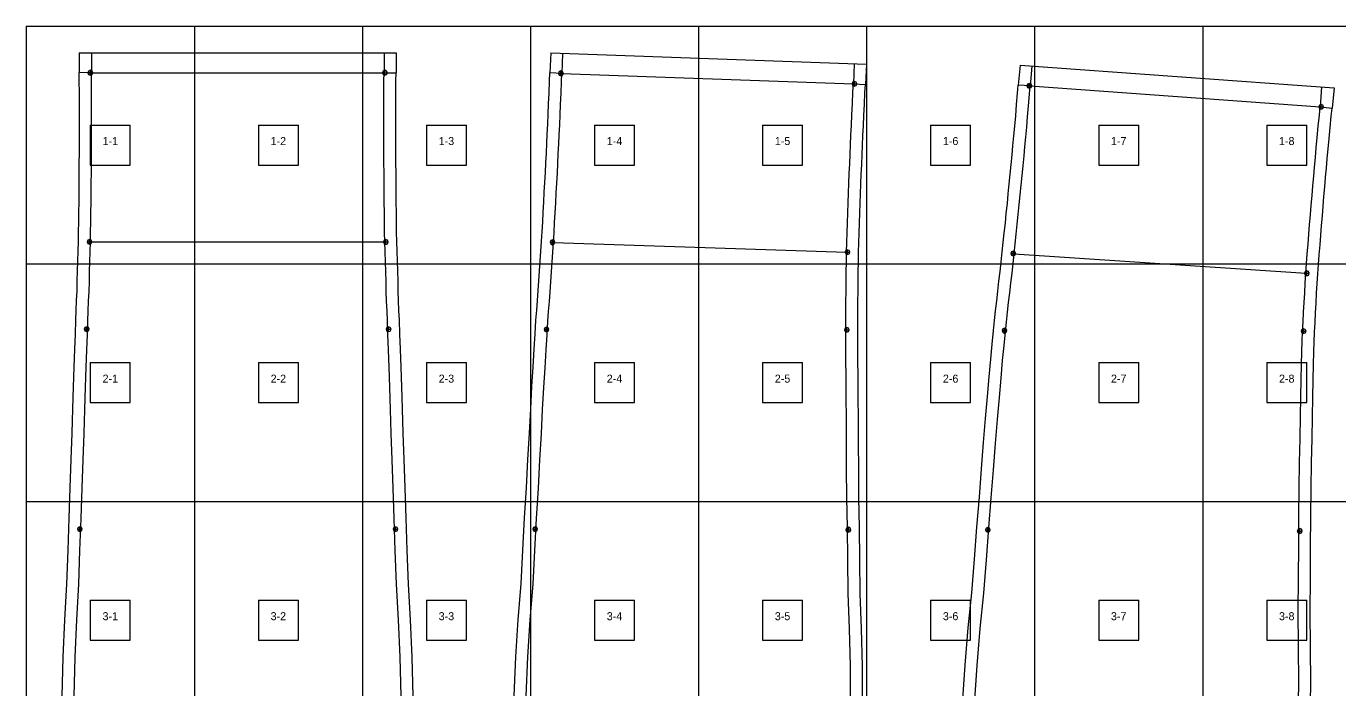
# Model space of a CAD drawing. Header units: metres. Extents: x 0 to 3990, y -3267 to 0.
# Drawn here: x 0 to 1641, y -829 to 0 of the extents above; entities that cross this region are included whole.
import ezdxf
from ezdxf.enums import TextEntityAlignment as Align

# ---------------------------------------------------------------- set-up
doc = ezdxf.new("R2010")
doc.units = ezdxf.units.M
doc.layers.add('default', color=7, linetype='Continuous')
doc.layers.add('TEXTLAYER', color=7, linetype='Continuous')

msp = doc.modelspace()

# ---------------------------------------------------------------- linework, layer by layer
at = {"color": 9}
for p, q in [((0, 0), (210, 0)), ((0, 0), (0, -297)), ((210, 0), (210, -297)), ((210, 0), (420, 0)), ((210, 0), (210, -297)), ((420, 0), (420, -297)), ((420, 0), (630, 0)), ((420, 0), (420, -297)), ((630, 0), (630, -297)), ((630, 0), (840, 0)), ((630, 0), (630, -297)), ((840, 0), (840, -297)), ((840, 0), (1050, 0)), ((840, 0), (840, -297)), ((1050, 0), (1050, -297)), ((1050, 0), (1260, 0)), ((1050, 0), (1050, -297)), ((1260, 0), (1260, -297)), ((1260, 0), (1470, 0)), ((1260, 0), (1260, -297)), ((1470, 0), (1470, -297)), ((1470, 0), (1680, 0)), ((1470, 0), (1470, -297)), ((80, -123.5), (130, -123.5)), ((80, -123.5), (80, -173.5)), ((130, -173.5), (130, -123.5)), ((290, -123.5), (340, -123.5)), ((290, -123.5), (290, -173.5)), ((340, -173.5), (340, -123.5)), ((500, -123.5), (550, -123.5)), ((500, -123.5), (500, -173.5)), ((550, -173.5), (550, -123.5)), ((710, -123.5), (760, -123.5)), ((710, -123.5), (710, -173.5)), ((760, -173.5), (760, -123.5)), ((920, -123.5), (970, -123.5)), ((920, -123.5), (920, -173.5)), ((970, -173.5), (970, -123.5)), ((1130, -123.5), (1180, -123.5)), ((1130, -123.5), (1130, -173.5)), ((1180, -173.5), (1180, -123.5)), ((1340, -123.5), (1390, -123.5)), ((1340, -123.5), (1340, -173.5)), ((1390, -173.5), (1390, -123.5)), ((1550, -123.5), (1600, -123.5)), ((1550, -123.5), (1550, -173.5)), ((1600, -173.5), (1600, -123.5)), ((80, -173.5), (130, -173.5)), ((290, -173.5), (340, -173.5)), ((500, -173.5), (550, -173.5)), ((710, -173.5), (760, -173.5)), ((920, -173.5), (970, -173.5)), ((1130, -173.5), (1180, -173.5)), ((1340, -173.5), (1390, -173.5)), ((1550, -173.5), (1600, -173.5)), ((0, -297), (210, -297)), ((0, -297), (210, -297)), ((0, -297), (0, -594)), ((210, -297), (420, -297)), ((210, -297), (210, -594)), ((210, -297), (420, -297)), ((210, -297), (210, -594)), ((420, -297), (630, -297)), ((420, -297), (420, -594)), ((420, -297), (630, -297)), ((420, -297), (420, -594)), ((630, -297), (840, -297)), ((630, -297), (630, -594)), ((630, -297), (840, -297)), ((630, -297), (630, -594)), ((840, -297), (1050, -297)), ((840, -297), (840, -594)), ((840, -297), (1050, -297)), ((840, -297), (840, -594)), ((1050, -297), (1260, -297)), ((1050, -297), (1050, -594)), ((1050, -297), (1260, -297)), ((1050, -297), (1050, -594)), ((1260, -297), (1470, -297)), ((1260, -297), (1260, -594)), ((1260, -297), (1470, -297)), ((1260, -297), (1260, -594)), ((1470, -297), (1680, -297)), ((1470, -297), (1470, -594)), ((1470, -297), (1680, -297)), ((1470, -297), (1470, -594)), ((80, -420.5), (130, -420.5)), ((80, -420.5), (80, -470.5)), ((130, -470.5), (130, -420.5)), ((290, -420.5), (340, -420.5)), ((290, -420.5), (290, -470.5)), ((340, -470.5), (340, -420.5)), ((500, -420.5), (550, -420.5)), ((500, -420.5), (500, -470.5)), ((550, -470.5), (550, -420.5)), ((710, -420.5), (760, -420.5)), ((710, -420.5), (710, -470.5)), ((760, -470.5), (760, -420.5)), ((920, -420.5), (970, -420.5)), ((920, -420.5), (920, -470.5)), ((970, -470.5), (970, -420.5)), ((1130, -420.5), (1180, -420.5)), ((1130, -420.5), (1130, -470.5)), ((1180, -470.5), (1180, -420.5)), ((1340, -420.5), (1390, -420.5)), ((1340, -420.5), (1340, -470.5)), ((1390, -470.5), (1390, -420.5)), ((1550, -420.5), (1600, -420.5)), ((1550, -420.5), (1550, -470.5)), ((1600, -470.5), (1600, -420.5)), ((80, -470.5), (130, -470.5)), ((290, -470.5), (340, -470.5)), ((500, -470.5), (550, -470.5)), ((710, -470.5), (760, -470.5)), ((920, -470.5), (970, -470.5)), ((1130, -470.5), (1180, -470.5)), ((1340, -470.5), (1390, -470.5)), ((1550, -470.5), (1600, -470.5)), ((0, -594), (210, -594)), ((0, -594), (210, -594)), ((0, -594), (0, -891)), ((210, -594), (420, -594)), ((210, -594), (210, -891)), ((210, -594), (420, -594)), ((210, -594), (210, -891)), ((420, -594), (630, -594)), ((420, -594), (420, -891)), ((420, -594), (630, -594)), ((420, -594), (420, -891)), ((630, -594), (840, -594)), ((630, -594), (630, -891)), ((630, -594), (840, -594)), ((630, -594), (630, -891)), ((840, -594), (1050, -594)), ((840, -594), (840, -891)), ((840, -594), (1050, -594)), ((840, -594), (840, -891)), ((1050, -594), (1260, -594)), ((1050, -594), (1050, -891)), ((1050, -594), (1260, -594)), ((1050, -594), (1050, -891)), ((1260, -594), (1470, -594)), ((1260, -594), (1260, -891)), ((1260, -594), (1470, -594)), ((1260, -594), (1260, -891)), ((1470, -594), (1680, -594)), ((1470, -594), (1470, -891)), ((1470, -594), (1680, -594)), ((1470, -594), (1470, -891)), ((80, -717.5), (130, -717.5)), ((80, -717.5), (80, -767.5)), ((130, -767.5), (130, -717.5)), ((290, -717.5), (340, -717.5)), ((290, -717.5), (290, -767.5)), ((340, -767.5), (340, -717.5)), ((500, -717.5), (550, -717.5)), ((500, -717.5), (500, -767.5)), ((550, -767.5), (550, -717.5)), ((710, -717.5), (760, -717.5)), ((710, -717.5), (710, -767.5)), ((760, -767.5), (760, -717.5)), ((920, -717.5), (970, -717.5)), ((920, -717.5), (920, -767.5)), ((970, -767.5), (970, -717.5)), ((1130, -717.5), (1180, -717.5)), ((1130, -717.5), (1130, -767.5)), ((1180, -767.5), (1180, -717.5)), ((1340, -717.5), (1390, -717.5)), ((1340, -717.5), (1340, -767.5)), ((1390, -767.5), (1390, -717.5)), ((1550, -717.5), (1600, -717.5)), ((1550, -717.5), (1550, -767.5)), ((1600, -767.5), (1600, -717.5)), ((80, -767.5), (130, -767.5)), ((290, -767.5), (340, -767.5)), ((500, -767.5), (550, -767.5)), ((710, -767.5), (760, -767.5)), ((920, -767.5), (970, -767.5)), ((1130, -767.5), (1180, -767.5)), ((1340, -767.5), (1390, -767.5)), ((1550, -767.5), (1600, -767.5))]:
    msp.add_line(p, q, dxfattribs=at)
at = {"layer": 'default', "color": 7, "linetype": 'Continuous'}
for p, q in [((66.1, -33.1), (462.1, -33.1)), ((66.1, -33.1), (66.3, -57.8)), ((81.3, -33.1), (81.3, -58.1)), ((447, -33.1), (447, -58.1)), ((462.1, -33.1), (462, -58.2)), ((655.3, -33.4), (654.3, -58.3)), ((655.3, -33.4), (1049.8, -47.6)), ((670.2, -33.9), (669.3, -58.9)), ((1034.4, -47), (1033.6, -72)), ((1049.8, -47.6), (1048.5, -72.8)), ((1241.7, -48.6), (1239.6, -73.6)), ((1241.7, -48.6), (1634.1, -76.9)), ((66.3, -68.7), (66.3, -57.8)), ((81.3, -58.1), (66.3, -57.8)), ((77.9, -56), (77.1, -58.1)), ((77.1, -58.1), (77.9, -60.2)), ((77.1, -58.1), (83.1, -58.1)), ((80.1, -55.1), (77.9, -56)), ((77.9, -60.2), (80.1, -61.1)), ((82.2, -56), (80.1, -55.1)), ((80.1, -61.1), (80.1, -55.1)), ((80.1, -61.1), (82.2, -60.2)), ((81.3, -58.1), (447, -58.1)), ((81.3, -68.6), (81.3, -58.1)), ((83.1, -58.1), (82.2, -56)), ((82.2, -60.2), (83.1, -58.1)), ((446, -56), (445.2, -58.1)), ((445.2, -58.1), (446, -60.2)), ((445.2, -58.1), (451.2, -58.1)), ((448.2, -55.1), (446, -56)), ((446, -60.2), (448.2, -61.1)), ((446.9, -68.6), (447, -58.1)), ((447, -58.1), (462, -58.2)), ((450.3, -56), (448.2, -55.1)), ((448.2, -61.1), (448.2, -55.1)), ((448.2, -61.1), (450.3, -60.2)), ((451.2, -58.1), (450.3, -56)), ((450.3, -60.2), (451.2, -58.1)), ((461.9, -68.7), (462, -58.2)), ((653.9, -68.8), (654.3, -58.3)), ((669.3, -58.9), (654.3, -58.3)), ((666, -56.7), (665.1, -58.9)), ((665.1, -58.9), (666, -61)), ((665.1, -58.9), (671.1, -58.9)), ((668.1, -55.9), (666, -56.7)), ((666, -61), (668.1, -61.9)), ((670.2, -56.7), (668.1, -55.9)), ((668.1, -61.9), (668.1, -55.9)), ((668.1, -61.9), (670.2, -61)), ((668.9, -69.4), (669.3, -58.9)), ((669.3, -58.9), (1033.6, -72)), ((671.1, -58.9), (670.2, -56.7)), ((670.2, -61), (671.1, -58.9)), ((1256.3, -49.7), (1254.5, -74.6)), ((66.4, -83), (66.3, -68.7)), ((81.4, -83), (81.3, -68.6)), ((446.8, -83), (446.9, -68.6)), ((461.8, -83), (461.9, -68.7)), ((653.3, -83.1), (653.9, -68.8)), ((668.3, -83.7), (668.9, -69.4)), ((1032.6, -69.9), (1031.8, -72.1)), ((1031.8, -72.1), (1032.6, -74.2)), ((1031.8, -72.1), (1037.8, -72.1)), ((1034.8, -69.1), (1032.6, -69.9)), ((1032.6, -74.2), (1034.8, -75.1)), ((1033, -82.4), (1033.6, -72)), ((1033.6, -72), (1048.5, -72.8)), ((1036.9, -69.9), (1034.8, -69.1)), ((1034.8, -75.1), (1034.8, -69.1)), ((1034.8, -75.1), (1036.9, -74.2)), ((1037.8, -72.1), (1036.9, -69.9)), ((1036.9, -74.2), (1037.8, -72.1)), ((1048, -83.2), (1048.5, -72.8)), ((1238.7, -83.8), (1239.6, -73.6)), ((1254.5, -74.6), (1239.6, -73.6)), ((1251.2, -72.4), (1250.3, -74.5)), ((1250.3, -74.5), (1251.2, -76.6)), ((1250.3, -74.5), (1256.3, -74.5)), ((1253.3, -71.5), (1251.2, -72.4)), ((1251.2, -76.6), (1253.3, -77.5)), ((1255.5, -72.4), (1253.3, -71.5)), ((1253.3, -77.5), (1253.3, -71.5)), ((1253.3, -77.5), (1255.5, -76.6)), ((1253.7, -85), (1254.5, -74.6)), ((1254.5, -74.6), (1616.8, -100.7)), ((1256.3, -74.5), (1255.5, -72.4)), ((1255.5, -76.6), (1256.3, -74.5)), ((1618.6, -75.8), (1616.8, -100.7)), ((1634.1, -76.9), (1631.7, -102.2)), ((66.5, -97.1), (66.4, -83)), ((66.5, -110.1), (66.5, -97.1)), ((81.5, -97), (81.4, -83)), ((81.5, -110), (81.5, -97)), ((446.7, -110), (446.8, -97)), ((446.8, -97), (446.8, -83)), ((461.7, -110), (461.8, -97)), ((461.8, -97), (461.8, -83)), ((652.1, -110.1), (652.7, -97.1)), ((652.7, -97.1), (653.3, -83.1)), ((667.1, -110.8), (667.7, -97.8)), ((667.7, -97.8), (668.3, -83.7)), ((1031.6, -110.7), (1032.3, -96.7)), ((1032.3, -96.7), (1033, -82.4)), ((1046.6, -111.4), (1047.3, -97.4)), ((1047.3, -97.4), (1048, -83.2)), ((1236.3, -111.9), (1237.5, -98)), ((1237.5, -98), (1238.7, -83.8)), ((1252.4, -99.3), (1253.7, -85)), ((1618, -97.8), (1615.8, -98.7)), ((1620.1, -98.7), (1618, -97.8)), ((1618, -103.8), (1618, -97.8)), ((66.5, -122.5), (66.5, -110.1)), ((81.5, -122.5), (81.5, -110)), ((446.7, -122.5), (446.7, -110)), ((461.7, -122.5), (461.7, -110)), ((651.6, -122.6), (652.1, -110.1)), ((666.6, -123.2), (667.1, -110.8)), ((1031, -123.6), (1031.6, -110.7)), ((1046, -124.3), (1046.6, -111.4)), ((1235.1, -124.8), (1236.3, -111.9)), ((1250.1, -126.1), (1251.2, -113.2)), ((1251.2, -113.2), (1252.4, -99.3)), ((1614.4, -125.1), (1615.8, -111.1)), ((1615.8, -98.7), (1615, -100.8)), ((1615, -100.8), (1615.8, -103)), ((1615, -100.8), (1621, -100.8)), ((1615.8, -111.1), (1616.8, -100.7)), ((1615.8, -103), (1618, -103.8)), ((1616.8, -100.7), (1631.7, -102.2)), ((1618, -103.8), (1620.1, -103)), ((1621, -100.8), (1620.1, -98.7)), ((1620.1, -103), (1621, -100.8)), ((1629.3, -126.6), (1630.7, -112.5)), ((1630.7, -112.5), (1631.7, -102.2)), ((66.5, -134.8), (66.5, -122.5)), ((81.5, -134.8), (81.5, -122.5)), ((446.8, -134.8), (446.7, -122.5)), ((461.8, -134.9), (461.7, -122.5)), ((651, -134.9), (651.6, -122.6)), ((666, -135.6), (666.6, -123.2)), ((1030.4, -136), (1031, -123.6)), ((1045.4, -136.7), (1046, -124.3)), ((1234, -137.1), (1235.1, -124.8)), ((1248.9, -138.5), (1250.1, -126.1)), ((1613.1, -138.9), (1614.4, -125.1)), ((1628, -140.3), (1629.3, -126.6)), ((66.4, -158.7), (66.5, -146.3)), ((66.5, -146.3), (66.5, -134.8)), ((81.4, -158.7), (81.5, -146.3)), ((81.5, -146.3), (81.5, -134.8)), ((446.8, -146.3), (446.8, -134.8)), ((446.8, -158.7), (446.8, -146.3)), ((461.8, -146.4), (461.8, -134.9)), ((461.8, -158.8), (461.8, -146.4)), ((649.9, -158.7), (650.5, -146.3)), ((650.5, -146.3), (651, -134.9)), ((664.8, -159.4), (665.5, -147)), ((665.5, -147), (666, -135.6)), ((1029.9, -148.3), (1030.4, -136)), ((1044.9, -149), (1045.4, -136.7)), ((1232.9, -149.4), (1234, -137.1)), ((1247.8, -150.7), (1248.9, -138.5)), ((1611.9, -151.8), (1613.1, -138.9)), ((1626.8, -153.1), (1628, -140.3)), ((66.3, -170.8), (66.4, -158.7)), ((81.3, -170.9), (81.4, -158.7)), ((446.9, -170.9), (446.8, -158.7)), ((461.9, -171), (461.8, -158.8)), ((649.3, -170.8), (649.9, -158.7)), ((664.2, -171.5), (664.8, -159.4)), ((1028.9, -172.1), (1029.4, -159.7)), ((1029.4, -159.7), (1029.9, -148.3)), ((1043.9, -172.7), (1044.4, -160.4)), ((1044.4, -160.4), (1044.9, -149)), ((1230.6, -173), (1231.8, -160.7)), ((1231.8, -160.7), (1232.9, -149.4)), ((1245.6, -174.4), (1246.7, -162.1)), ((1246.7, -162.1), (1247.8, -150.7)), ((1609.7, -176.2), (1610.8, -164)), ((1610.8, -164), (1611.9, -151.8)), ((1625.7, -165.4), (1626.8, -153.1)), ((66.3, -183), (66.3, -170.8)), ((81.3, -183.1), (81.3, -170.9)), ((447, -183.1), (446.9, -170.9)), ((462, -183.2), (461.9, -171)), ((648.6, -183), (649.3, -170.8)), ((663.6, -183.8), (664.2, -171.5)), ((1028.4, -184.1), (1028.9, -172.1)), ((1043.4, -184.7), (1043.9, -172.7)), ((1229.5, -185), (1230.6, -173)), ((1244.4, -186.4), (1245.6, -174.4)), ((1608.7, -187.4), (1609.7, -176.2)), ((1623.6, -188.7), (1624.6, -177.5)), ((1624.6, -177.5), (1625.7, -165.4)), ((66, -207.5), (66.2, -195.4)), ((66.2, -195.4), (66.3, -183)), ((81, -207.6), (81.2, -195.6)), ((81.2, -195.6), (81.3, -183.1)), ((447.1, -195.6), (447, -183.1)), ((447.2, -207.6), (447.1, -195.6)), ((462.1, -195.7), (462, -183.2)), ((462.2, -207.8), (462.1, -195.7)), ((647.3, -207.5), (648, -195.4)), ((648, -195.4), (648.6, -183)), ((662.3, -208.3), (663, -196.2)), ((663, -196.2), (663.6, -183.8)), ((1027.4, -208.7), (1027.9, -196.3)), ((1027.9, -196.3), (1028.4, -184.1)), ((1042.4, -209.3), (1042.9, -196.9)), ((1042.9, -196.9), (1043.4, -184.7)), ((1228.3, -197.1), (1229.5, -185)), ((1243.2, -198.5), (1244.4, -186.4)), ((1607.6, -199.6), (1608.7, -187.4)), ((1622.5, -200.9), (1623.6, -188.7)), ((65.9, -220), (66, -207.5)), ((80.9, -220.2), (81, -207.6)), ((447.3, -220.2), (447.2, -207.6)), ((462.3, -220.4), (462.2, -207.8)), ((646.6, -220), (647.3, -207.5)), ((661.6, -220.8), (662.3, -208.3)), ((1027, -220.7), (1027.4, -208.7)), ((1042, -221.3), (1042.4, -209.3)), ((1225.9, -221.4), (1227.1, -209.4)), ((1227.1, -209.4), (1228.3, -197.1)), ((1240.8, -222.9), (1242, -210.9)), ((1242, -210.9), (1243.2, -198.5)), ((1605.5, -223.6), (1606.6, -211.6)), ((1606.6, -211.6), (1607.6, -199.6)), ((1620.5, -224.8), (1621.5, -212.8)), ((1621.5, -212.8), (1622.5, -200.9)), ((65.8, -232.4), (65.9, -220)), ((80.7, -232.6), (80.9, -220.2)), ((447.5, -232.6), (447.3, -220.2)), ((462.5, -232.8), (462.3, -220.4)), ((646, -232.3), (646.6, -220)), ((660.9, -233.2), (661.6, -220.8)), ((1026.6, -233.3), (1027, -220.7)), ((1041.5, -233.8), (1042, -221.3)), ((1224.6, -233.8), (1225.9, -221.4)), ((1239.5, -235.3), (1240.8, -222.9)), ((1604.5, -235.9), (1605.5, -223.6)), ((1619.5, -237.1), (1620.5, -224.8)), ((65.4, -257.1), (65.6, -244.7)), ((65.6, -244.7), (65.8, -232.4)), ((80.4, -257.3), (80.6, -244.9)), ((80.6, -244.9), (80.7, -232.6)), ((447.7, -244.9), (447.5, -232.6)), ((447.8, -257.3), (447.7, -244.9)), ((462.7, -245.2), (462.5, -232.8)), ((462.8, -257.5), (462.7, -245.2)), ((644.6, -257), (645.3, -244.7)), ((645.3, -244.7), (646, -232.3)), ((659.5, -257.9), (660.2, -245.5)), ((660.2, -245.5), (660.9, -233.2)), ((1025.8, -257.9), (1026.2, -245.6)), ((1026.2, -245.6), (1026.6, -233.3)), ((1040.7, -258.4), (1041.1, -246.1)), ((1041.1, -246.1), (1041.5, -233.8)), ((1222.1, -258.3), (1223.4, -246.1)), ((1223.4, -246.1), (1224.6, -233.8)), ((1238.3, -247.6), (1239.5, -235.3)), ((1603.5, -247.7), (1604.5, -235.9)), ((1618.5, -248.9), (1619.5, -237.1)), ((65.2, -268.9), (65.4, -257.1)), ((80.2, -269.6), (80.4, -257.3)), ((448, -269.6), (447.8, -257.3)), ((463, -268.9), (462.8, -257.5)), ((643.9, -268.8), (644.6, -257)), ((658.8, -270.2), (659.5, -257.9)), ((1025.4, -270.2), (1025.8, -257.9)), ((1040.4, -270.7), (1040.7, -258.4)), ((1220.8, -270.5), (1222.1, -258.3)), ((1235.8, -272.1), (1237, -259.8)), ((1237, -259.8), (1238.3, -247.6)), ((1601.6, -272.3), (1602.6, -260.1)), ((1602.6, -260.1), (1603.5, -247.7)), ((1616.6, -273.4), (1617.5, -261.3)), ((1617.5, -261.3), (1618.5, -248.9)), ((64.9, -281.3), (65.2, -268.9)), ((76.9, -267.5), (76, -269.6)), ((76, -269.6), (76.9, -271.7)), ((76, -269.6), (82, -269.6)), ((79, -266.6), (76.9, -267.5)), ((76.9, -271.7), (79, -272.6)), ((81.1, -267.5), (79, -266.6)), ((79, -272.6), (79, -266.6)), ((79, -272.6), (81.1, -271.7)), ((79.9, -282), (80.2, -269.6)), ((80.2, -269.6), (448, -269.6)), ((82, -269.6), (81.1, -267.5)), ((81.1, -271.7), (82, -269.6)), ((447.1, -267.5), (446.2, -269.7)), ((446.2, -269.7), (447.1, -271.8)), ((446.2, -269.7), (452.2, -269.7)), ((449.2, -266.7), (447.1, -267.5)), ((447.1, -271.8), (449.2, -272.7)), ((448.4, -282), (448, -269.6)), ((451.4, -267.5), (449.2, -266.7)), ((449.2, -272.7), (449.2, -266.7)), ((449.2, -272.7), (451.4, -271.8)), ((452.2, -269.7), (451.4, -267.5)), ((451.4, -271.8), (452.2, -269.7)), ((463.4, -281.3), (463, -268.9)), ((643, -281.1), (643.9, -268.8)), ((655.5, -268), (654.6, -270.1)), ((654.6, -270.1), (655.5, -272.2)), ((654.6, -270.1), (660.6, -270.1)), ((657.6, -267.1), (655.5, -268)), ((655.5, -272.2), (657.6, -273.1)), ((659.7, -268), (657.6, -267.1)), ((657.6, -273.1), (657.6, -267.1)), ((657.6, -273.1), (659.7, -272.2)), ((658, -282.5), (658.8, -270.2)), ((658.8, -270.2), (1025, -282.4)), ((660.6, -270.1), (659.7, -268)), ((659.7, -272.2), (660.6, -270.1)), ((1025, -282.4), (1025.4, -270.2)), ((1040, -282.5), (1040.4, -270.7)), ((1219.6, -282.1), (1220.8, -270.5)), ((1234.5, -284.3), (1235.8, -272.1)), ((1600.7, -284.5), (1601.6, -272.3)), ((1615.6, -285.6), (1616.6, -273.4)), ((64.2, -305.9), (64.5, -293.6)), ((64.5, -293.6), (64.9, -281.3)), ((79.1, -306.7), (79.5, -294.4)), ((79.5, -294.4), (79.9, -282)), ((448.7, -294.4), (448.4, -282)), ((449.1, -306.7), (448.7, -294.4)), ((463.7, -293.6), (463.4, -281.3)), ((464.1, -305.9), (463.7, -293.6)), ((641.3, -305.8), (642.2, -293.5)), ((642.2, -293.5), (643, -281.1)), ((656.2, -307.2), (657.1, -294.9)), ((657.1, -294.9), (658, -282.5)), ((1024.1, -280.3), (1023.2, -282.5)), ((1023.2, -282.5), (1024.1, -284.6)), ((1023.2, -282.5), (1029.2, -282.5)), ((1026.2, -279.5), (1024.1, -280.3)), ((1024.1, -284.6), (1026.2, -285.5)), ((1024.6, -307.1), (1024.8, -294.8)), ((1024.8, -294.8), (1025, -282.4)), ((1028.4, -280.3), (1026.2, -279.5)), ((1026.2, -285.5), (1026.2, -279.5)), ((1026.2, -285.5), (1028.4, -284.6)), ((1029.2, -282.5), (1028.4, -280.3)), ((1028.4, -284.6), (1029.2, -282.5)), ((1039.6, -307.1), (1039.8, -294.8)), ((1039.8, -294.8), (1040, -282.5)), ((1216.8, -306.6), (1218.2, -294.4)), ((1218.2, -294.4), (1219.6, -282.1)), ((1231.2, -282), (1230.3, -284.2)), ((1230.3, -284.2), (1231.2, -286.3)), ((1230.3, -284.2), (1236.3, -284.2)), ((1233.3, -281.2), (1231.2, -282)), ((1231.2, -286.3), (1233.3, -287.2)), ((1233.1, -296.5), (1234.5, -284.3)), ((1233.3, -287.2), (1233.3, -281.2)), ((1235.4, -282), (1233.3, -281.2)), ((1233.3, -287.2), (1235.4, -286.3)), ((1234.5, -284.3), (1598.9, -308.8)), ((1236.3, -284.2), (1235.4, -282)), ((1235.4, -286.3), (1236.3, -284.2)), ((1599.8, -296.6), (1600.7, -284.5)), ((1614.7, -297.7), (1615.6, -285.6)), ((63.8, -318.3), (64.2, -305.9)), ((78.8, -319.1), (79.1, -306.7)), ((449.5, -319.1), (449.1, -306.7)), ((464.5, -318.3), (464.1, -305.9)), ((640.4, -318.1), (641.3, -305.8)), ((655.4, -319.5), (656.2, -307.2)), ((1024.4, -319.4), (1024.6, -307.1)), ((1039.4, -319.3), (1039.6, -307.1)), ((1215.4, -318.8), (1216.8, -306.6)), ((1230.2, -321), (1231.7, -308.8)), ((1231.7, -308.8), (1233.1, -296.5)), ((1597.9, -306.7), (1597.1, -308.8)), ((1597.1, -308.8), (1597.9, -311)), ((1597.1, -308.8), (1603.1, -308.8)), ((1600.1, -305.8), (1597.9, -306.7)), ((1597.9, -311), (1600.1, -311.8)), ((1598.1, -321), (1598.9, -308.8)), ((1598.9, -308.8), (1599.8, -296.6)), ((1602.2, -306.7), (1600.1, -305.8)), ((1600.1, -311.8), (1600.1, -305.8)), ((1600.1, -311.8), (1602.2, -311)), ((1603.1, -308.8), (1602.2, -306.7)), ((1602.2, -311), (1603.1, -308.8)), ((1613.1, -321.7), (1613.8, -309.5)), ((1613.8, -309.5), (1614.7, -297.7)), ((63.4, -330.6), (63.8, -318.3)), ((78.4, -331.4), (78.8, -319.1)), ((449.9, -331.4), (449.5, -319.1)), ((464.9, -330.6), (464.5, -318.3)), ((639.5, -330.4), (640.4, -318.1)), ((654.5, -331.8), (655.4, -319.5)), ((1024.3, -331.7), (1024.4, -319.4)), ((1039.3, -331.6), (1039.4, -319.3)), ((1214, -331.1), (1215.4, -318.8)), ((1228.8, -333.2), (1230.2, -321)), ((1597.4, -333.1), (1598.1, -321)), ((1612.3, -333.8), (1613.1, -321.7)), ((62.5, -355.2), (62.9, -342.9)), ((62.9, -342.9), (63.4, -330.6)), ((77.5, -356.1), (77.9, -343.7)), ((77.9, -343.7), (78.4, -331.4)), ((450.3, -343.7), (449.9, -331.4)), ((450.8, -356.1), (450.3, -343.7)), ((465.3, -342.9), (464.9, -330.6)), ((465.7, -355.2), (465.3, -342.9)), ((637.8, -355.1), (638.7, -342.8)), ((638.7, -342.8), (639.5, -330.4)), ((652.7, -356.4), (653.6, -344.1)), ((653.6, -344.1), (654.5, -331.8)), ((1024.1, -344), (1024.3, -331.7)), ((1024.1, -356.3), (1024.1, -344)), ((1039.1, -343.9), (1039.3, -331.6)), ((1039.1, -356.1), (1039.1, -343.9)), ((1211.2, -355.6), (1212.6, -343.3)), ((1212.6, -343.3), (1214, -331.1)), ((1227.4, -345.4), (1228.8, -333.2)), ((1596.7, -345.3), (1597.4, -333.1)), ((1611.6, -346), (1612.3, -333.8)), ((62, -367.6), (62.5, -355.2)), ((77, -368.4), (77.5, -356.1)), ((451.2, -368.4), (450.8, -356.1)), ((466.2, -367.6), (465.7, -355.2)), ((636.9, -367.5), (637.8, -355.1)), ((651.9, -368.7), (652.7, -356.4)), ((1024, -368.5), (1024.1, -356.3)), ((1039, -368.3), (1039.1, -356.1)), ((1209.8, -367.9), (1211.2, -355.6)), ((1224.7, -369.8), (1226, -357.6)), ((1226, -357.6), (1227.4, -345.4)), ((1595.4, -369.7), (1596, -357.5)), ((1596, -357.5), (1596.7, -345.3)), ((1610.4, -370.2), (1611, -358.1)), ((1611, -358.1), (1611.6, -346)), ((61.4, -384.8), (62, -367.6)), ((73.3, -376.6), (72.4, -378.8)), ((75.4, -375.8), (73.3, -376.6)), ((77.6, -376.6), (75.4, -375.8)), ((75.4, -381.8), (75.4, -375.8)), ((76.4, -385.5), (77, -368.4)), ((78.4, -378.8), (77.6, -376.6)), ((450.7, -376.7), (449.8, -378.8)), ((452.8, -375.8), (450.7, -376.7)), ((451.8, -385.5), (451.2, -368.4)), ((454.9, -376.7), (452.8, -375.8)), ((452.8, -381.8), (452.8, -375.8)), ((455.8, -378.8), (454.9, -376.7)), ((466.8, -384.8), (466.2, -367.6)), ((635.8, -384.7), (636.9, -367.5)), ((647.9, -376.9), (647, -379.1)), ((650, -376.1), (647.9, -376.9)), ((652.1, -376.9), (650, -376.1)), ((650, -382.1), (650, -376.1)), ((650.8, -385.9), (651.9, -368.7)), ((653, -379.1), (652.1, -376.9)), ((1023.1, -377.3), (1022.2, -379.4)), ((1025.2, -376.4), (1023.1, -377.3)), ((1024, -380.8), (1024, -368.5)), ((1027.3, -377.3), (1025.2, -376.4)), ((1025.2, -382.4), (1025.2, -376.4)), ((1028.2, -379.4), (1027.3, -377.3)), ((1039, -380.6), (1039, -368.3)), ((1208.5, -380.2), (1209.8, -367.9)), ((1223.4, -382), (1224.7, -369.8)), ((1594.8, -381.8), (1595.4, -369.7)), ((1609.8, -382.3), (1610.4, -370.2)), ((60.8, -403.7), (61.4, -384.8)), ((72.4, -378.8), (73.3, -380.9)), ((72.4, -378.8), (78.4, -378.8)), ((73.3, -380.9), (75.4, -381.8)), ((75.4, -381.8), (77.6, -380.9)), ((75.8, -404.4), (76.4, -385.5)), ((77.6, -380.9), (78.4, -378.8)), ((449.8, -378.8), (450.7, -381)), ((449.8, -378.8), (455.8, -378.8)), ((450.7, -381), (452.8, -381.8)), ((452.5, -404.4), (451.8, -385.5)), ((452.8, -381.8), (454.9, -381)), ((454.9, -381), (455.8, -378.8)), ((467.5, -403.7), (466.8, -384.8)), ((634.7, -403.6), (635.8, -384.7)), ((647, -379.1), (647.9, -381.2)), ((647, -379.1), (653, -379.1)), ((647.9, -381.2), (650, -382.1)), ((649.6, -404.7), (650.8, -385.9)), ((650, -382.1), (652.1, -381.2)), ((652.1, -381.2), (653, -379.1)), ((1022.2, -379.4), (1023.1, -381.5)), ((1022.2, -379.4), (1028.2, -379.4)), ((1023.1, -381.5), (1025.2, -382.4)), ((1024.1, -397.9), (1024, -380.8)), ((1025.2, -382.4), (1027.3, -381.5)), ((1027.3, -381.5), (1028.2, -379.4)), ((1039.1, -397.7), (1039, -380.6)), ((1206.8, -397.3), (1208.5, -380.2)), ((1220.2, -378.4), (1219.4, -380.5)), ((1219.4, -380.5), (1220.2, -382.6)), ((1219.4, -380.5), (1225.4, -380.5)), ((1222.4, -377.5), (1220.2, -378.4)), ((1220.2, -382.6), (1222.4, -383.5)), ((1221.7, -399), (1223.4, -382)), ((1224.5, -378.4), (1222.4, -377.5)), ((1222.4, -383.5), (1222.4, -377.5)), ((1222.4, -383.5), (1224.5, -382.6)), ((1225.4, -380.5), (1224.5, -378.4)), ((1224.5, -382.6), (1225.4, -380.5)), ((1593.9, -379), (1593.1, -381.1)), ((1593.1, -381.1), (1593.9, -383.2)), ((1593.1, -381.1), (1599.1, -381.1)), ((1596.1, -378.1), (1593.9, -379)), ((1593.9, -383.2), (1596.1, -384.1)), ((1594.3, -394), (1594.8, -381.8)), ((1598.2, -379), (1596.1, -378.1)), ((1596.1, -384.1), (1596.1, -378.1)), ((1596.1, -384.1), (1598.2, -383.2)), ((1599.1, -381.1), (1598.2, -379)), ((1598.2, -383.2), (1599.1, -381.1)), ((1609.3, -394.4), (1609.8, -382.3)), ((60, -426), (60.8, -403.7)), ((75, -426.6), (75.8, -404.4)), ((453.3, -426.6), (452.5, -404.4)), ((468.3, -426), (467.5, -403.7)), ((633.3, -425.9), (634.7, -403.6)), ((648.3, -426.9), (649.6, -404.7)), ((1024.1, -416.7), (1024.1, -397.9)), ((1039.1, -416.5), (1039.1, -397.7)), ((1205.1, -416.1), (1206.8, -397.3)), ((1220, -417.7), (1221.7, -399)), ((1593.4, -423.1), (1593.9, -406.2)), ((1593.9, -406.2), (1594.3, -394)), ((1608.4, -423.4), (1608.9, -406.5)), ((1608.9, -406.5), (1609.3, -394.4)), ((59.1, -450.6), (60, -426)), ((74.1, -451.2), (75, -426.6)), ((454.2, -451.2), (453.3, -426.6)), ((469.1, -450.6), (468.3, -426)), ((631.8, -450.5), (633.3, -425.9)), ((1024.3, -438.8), (1024.1, -416.7)), ((1039.3, -438.7), (1039.1, -416.5)), ((1203.1, -438.3), (1205.1, -416.1)), ((1218, -439.8), (1220, -417.7)), ((1593, -441.7), (1593.4, -423.1)), ((1608, -442), (1608.4, -423.4)), ((646.8, -451.5), (648.3, -426.9)), ((1024.5, -463.4), (1024.3, -438.8)), ((1039.5, -463.2), (1039.3, -438.7)), ((1200.9, -462.8), (1203.1, -438.3)), ((1215.9, -464.2), (1218, -439.8)), ((1592.5, -463.7), (1593, -441.7)), ((1607.5, -463.9), (1608, -442)), ((58.2, -478.3), (59.1, -450.6)), ((73.1, -478.9), (74.1, -451.2)), ((455.1, -478.9), (454.2, -451.2)), ((470.1, -478.3), (469.1, -450.6)), ((630.3, -478.2), (631.8, -450.5)), ((645.2, -479.1), (646.8, -451.5)), ((1024.7, -490.9), (1024.5, -463.4)), ((1039.7, -490.8), (1039.5, -463.2)), ((1198.6, -490.3), (1200.9, -462.8)), ((1213.6, -491.7), (1215.9, -464.2)), ((1592.1, -488), (1592.5, -463.7)), ((1607.1, -488.2), (1607.5, -463.9)), ((57.2, -508.7), (58.2, -478.3)), ((72.2, -509.1), (73.1, -478.9)), ((456.1, -509.1), (455.1, -478.9)), ((471.1, -508.7), (470.1, -478.3)), ((628.6, -508.5), (630.3, -478.2)), ((643.6, -509.4), (645.2, -479.1)), ((1024.9, -521.1), (1024.7, -490.9)), ((1039.9, -521), (1039.7, -490.8)), ((1196.2, -520.5), (1198.6, -490.3)), ((1211.2, -521.7), (1213.6, -491.7)), ((1591.6, -515.3), (1592.1, -488)), ((1606.6, -515.6), (1607.1, -488.2)), ((56.2, -541.6), (57.2, -508.7)), ((472.1, -541.6), (471.1, -508.7)), ((626.9, -541.5), (628.6, -508.5)), ((71.1, -542.1), (72.2, -509.1)), ((457.1, -542.1), (456.1, -509.1)), ((641.9, -542.2), (643.6, -509.4)), ((1025.1, -553.9), (1024.9, -521.1)), ((1040.1, -553.8), (1039.9, -521)), ((1193.7, -553.3), (1196.2, -520.5)), ((1208.6, -554.4), (1211.2, -521.7)), ((1591.1, -545.2), (1591.6, -515.3)), ((1606.1, -545.5), (1606.6, -515.6)), ((624.9, -576.9), (626.9, -541.5)), ((54.9, -577.1), (56.2, -541.6)), ((69.9, -577.5), (71.1, -542.1)), ((458.3, -577.5), (457.1, -542.1)), ((473.3, -577.1), (472.1, -541.6)), ((639.9, -577.6), (641.9, -542.2)), ((1025.5, -589.2), (1025.1, -553.9)), ((1040.5, -589.2), (1040.1, -553.8)), ((1190.9, -588.5), (1193.7, -553.3)), ((1205.8, -589.6), (1208.6, -554.4)), ((1590.6, -577.7), (1591.1, -545.2)), ((1605.6, -578), (1606.1, -545.5)), ((53.5, -615), (54.9, -577.1)), ((68.5, -615.3), (69.9, -577.5)), ((459.7, -615.3), (458.3, -577.5)), ((474.7, -615), (473.3, -577.1)), ((622.7, -614.7), (624.9, -576.9)), ((637.7, -615.4), (639.9, -577.6)), ((1026, -626.8), (1025.5, -589.2)), ((1041, -626.9), (1040.5, -589.2)), ((1187.8, -626.1), (1190.9, -588.5)), ((1202.8, -627.1), (1205.8, -589.6)), ((1590.2, -612.7), (1590.6, -577.7)), ((1605.2, -613.1), (1605.6, -578)), ((52.2, -655.1), (53.5, -615)), ((67.1, -655.3), (68.5, -615.3)), ((461.1, -655.3), (459.7, -615.3)), ((476.1, -655.1), (474.7, -615)), ((620.5, -654.8), (622.7, -614.7)), ((635.5, -655.4), (637.7, -615.4)), ((1589.9, -650), (1590.2, -612.7)), ((1604.8, -650.4), (1605.2, -613.1)), ((64.8, -626.5), (63.9, -628.6)), ((63.9, -628.6), (64.8, -630.7)), ((63.9, -628.6), (69.9, -628.6)), ((66.9, -625.6), (64.8, -626.5)), ((64.8, -630.7), (66.9, -631.6)), ((69, -626.5), (66.9, -625.6)), ((66.9, -631.6), (66.9, -625.6)), ((66.9, -631.6), (69, -630.7)), ((69.9, -628.6), (69, -626.5)), ((69, -630.7), (69.9, -628.6)), ((459.2, -626.6), (458.4, -628.7)), ((458.4, -628.7), (459.2, -630.8)), ((458.4, -628.7), (464.4, -628.7)), ((461.4, -625.7), (459.2, -626.6)), ((459.2, -630.8), (461.4, -631.7)), ((463.5, -626.6), (461.4, -625.7)), ((461.4, -631.7), (461.4, -625.7)), ((461.4, -631.7), (463.5, -630.8)), ((464.4, -628.7), (463.5, -626.6)), ((463.5, -630.8), (464.4, -628.7)), ((633.6, -626.5), (632.8, -628.7)), ((632.8, -628.7), (633.6, -630.8)), ((632.8, -628.7), (638.8, -628.7)), ((635.8, -625.7), (633.6, -626.5)), ((633.6, -630.8), (635.8, -631.7)), ((637.9, -626.5), (635.8, -625.7)), ((635.8, -631.7), (635.8, -625.7)), ((635.8, -631.7), (637.9, -630.8)), ((638.8, -628.7), (637.9, -626.5)), ((637.9, -630.8), (638.8, -628.7)), ((1025.1, -627.3), (1024.2, -629.4)), ((1024.2, -629.4), (1025.1, -631.5)), ((1024.2, -629.4), (1030.2, -629.4)), ((1027.2, -626.4), (1025.1, -627.3)), ((1025.1, -631.5), (1027.2, -632.4)), ((1026.5, -666.7), (1026, -626.8)), ((1029.4, -627.3), (1027.2, -626.4)), ((1027.2, -632.4), (1027.2, -626.4)), ((1027.2, -632.4), (1029.4, -631.5)), ((1030.2, -629.4), (1029.4, -627.3)), ((1029.4, -631.5), (1030.2, -629.4)), ((1041.5, -666.8), (1041, -626.9)), ((1184.7, -666), (1187.8, -626.1)), ((1199.3, -627.5), (1198.4, -629.6)), ((1198.4, -629.6), (1199.3, -631.8)), ((1198.4, -629.6), (1204.4, -629.6)), ((1201.4, -626.6), (1199.3, -627.5)), ((1199.3, -631.8), (1201.4, -632.6)), ((1199.7, -666.9), (1202.8, -627.1)), ((1203.5, -627.5), (1201.4, -626.6)), ((1201.4, -632.6), (1201.4, -626.6)), ((1201.4, -632.6), (1203.5, -631.8)), ((1204.4, -629.6), (1203.5, -627.5)), ((1203.5, -631.8), (1204.4, -629.6)), ((1589.1, -628.9), (1588.2, -631)), ((1588.2, -631), (1589.1, -633.1)), ((1588.2, -631), (1594.2, -631)), ((1591.2, -628), (1589.1, -628.9)), ((1589.1, -633.1), (1591.2, -634)), ((1593.3, -628.9), (1591.2, -628)), ((1591.2, -634), (1591.2, -628)), ((1591.2, -634), (1593.3, -633.1)), ((1594.2, -631), (1593.3, -628.9)), ((1593.3, -633.1), (1594.2, -631)), ((50.8, -697.4), (52.2, -655.1)), ((65.7, -697.6), (67.1, -655.3)), ((462.5, -697.6), (461.1, -655.3)), ((477.5, -697.4), (476.1, -655.1)), ((618.2, -697.1), (620.5, -654.8)), ((633.2, -697.6), (635.5, -655.4)), ((1589.5, -689.6), (1589.9, -650)), ((1604.5, -690), (1604.8, -650.4)), ((1027, -708.8), (1026.5, -666.7)), ((1042, -709), (1041.5, -666.8)), ((1181.6, -708.1), (1184.7, -666)), ((1196.5, -708.9), (1199.7, -666.9)), ((48.1, -741.9), (50.8, -697.4)), ((63.1, -742), (65.7, -697.6)), ((465.1, -742), (462.5, -697.6)), ((480.1, -741.9), (477.5, -697.4)), ((614.7, -741.6), (618.2, -697.1)), ((629.7, -742), (633.2, -697.6)), ((1589.1, -731.3), (1589.5, -689.6)), ((1604.1, -731.8), (1604.5, -690)), ((1028.6, -753.1), (1027, -708.8)), ((1043.6, -753.3), (1042, -709)), ((1177.1, -752.2), (1181.6, -708.1)), ((1192.1, -753), (1196.5, -708.9)), ((1589.8, -775.3), (1589.1, -731.3)), ((1604.8, -775.8), (1604.1, -731.8)), ((46.1, -788.6), (48.1, -741.9)), ((61.1, -788.6), (63.1, -742)), ((467.2, -788.6), (465.1, -742)), ((482.2, -788.6), (480.1, -741.9)), ((611.7, -788.2), (614.7, -741.6)), ((626.7, -788.5), (629.7, -742)), ((1029.7, -799.6), (1028.6, -753.1)), ((1044.7, -799.8), (1043.6, -753.3)), ((1173.2, -798.6), (1177.1, -752.2)), ((1188.1, -799.3), (1192.1, -753)), ((1590, -821.3), (1589.8, -775.3)), ((1605, -821.9), (1604.8, -775.8)), ((44.9, -837.4), (46.1, -788.6)), ((59.9, -837.4), (61.1, -788.6)), ((468.4, -837.4), (467.2, -788.6)), ((483.4, -837.4), (482.2, -788.6)), ((609.6, -837), (611.7, -788.2)), ((624.6, -837.3), (626.7, -788.5)), ((1029.9, -848.2), (1029.7, -799.6)), ((1044.9, -848.4), (1044.7, -799.8)), ((1170, -847.2), (1173.2, -798.6)), ((1185, -847.8), (1188.1, -799.3)), ((1589.2, -869.5), (1590, -821.3)), ((1604.2, -870.1), (1605, -821.9))]:
    msp.add_line(p, q, dxfattribs=at)

# ---------------------------------------------------------------- texts
at = {"layer": 'TEXTLAYER', "color": 1}
for s, p in [('1-1', (105, -148.5)), ('1-2', (315, -148.5)), ('1-3', (525, -148.5)), ('1-4', (735, -148.5)), ('1-5', (945, -148.5)), ('1-6', (1155, -148.5)), ('1-7', (1365, -148.5)), ('1-8', (1575, -148.5)), ('2-1', (105, -445.5)), ('2-2', (315, -445.5)), ('2-3', (525, -445.5)), ('2-4', (735, -445.5)), ('2-5', (945, -445.5)), ('2-6', (1155, -445.5)), ('2-7', (1365, -445.5)), ('2-8', (1575, -445.5)), ('3-1', (105, -742.5)), ('3-2', (315, -742.5)), ('3-3', (525, -742.5)), ('3-4', (735, -742.5)), ('3-5', (945, -742.5)), ('3-6', (1155, -742.5)), ('3-7', (1365, -742.5)), ('3-8', (1575, -742.5))]:
    msp.add_text(s, height=10, dxfattribs=at).set_placement(p, align=Align.CENTER)

doc.saveas('drawing.dxf')
